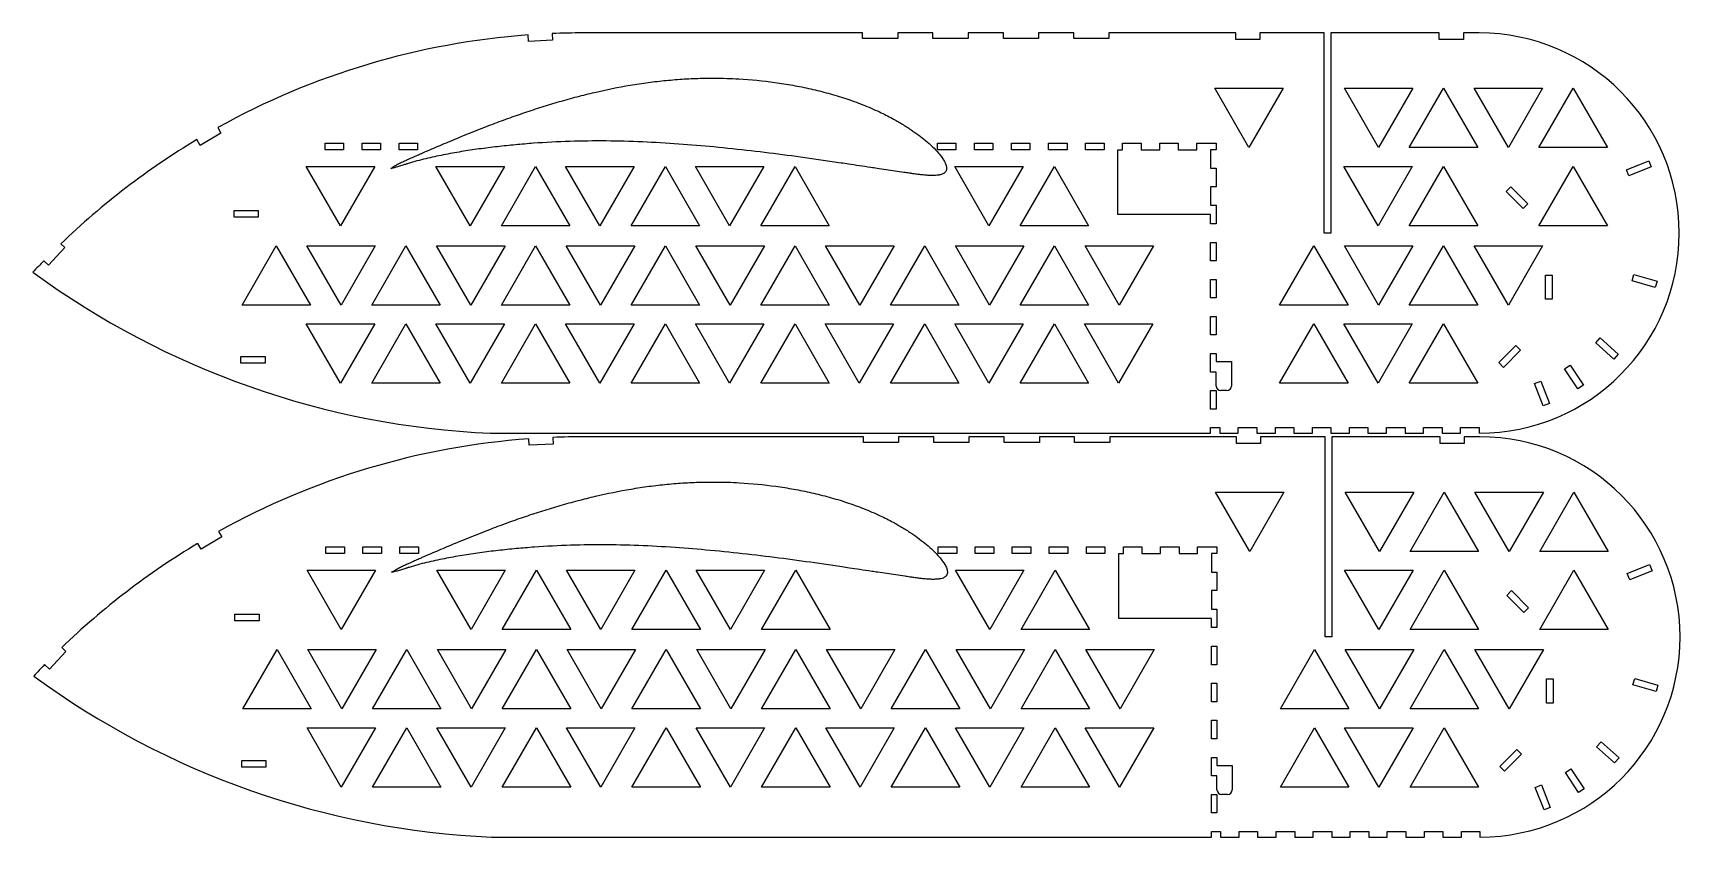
# Model space of a CAD drawing. Header units: millimetres. Extents: x 1 to 897, y 0 to 1212.
# Drawn here: x 8 to 897, y 778 to 1212 of the extents above; entities outside this region: 2.
import ezdxf

# ---------------------------------------------------------------- set-up
doc = ezdxf.new("R2010")
doc.units = ezdxf.units.MM
doc.styles.add('SLDTEXTSTYLE0', font='TXT', dxfattribs={"width": 0.7})

msp = doc.modelspace()

# ---------------------------------------------------------------- linework, layer by layer
at = {"color": 7, "linetype": 'Continuous', "lineweight": 25}
for p, q in [((275.16, 1207.45), (275, 1210.89)), ((287.98, 1211.64), (288.15, 1208.04)), ((455.54, 1211.98), (304.64, 1211.98)), ((455.54, 1208.98), (455.54, 1211.98)), ((474.54, 1211.98), (474.54, 1208.98)), ((493.54, 1211.98), (474.54, 1211.98)), ((493.54, 1208.98), (493.54, 1211.98)), ((512.54, 1211.98), (512.54, 1208.98)), ((531.54, 1211.98), (512.54, 1211.98)), ((531.54, 1208.98), (531.54, 1211.98)), ((550.54, 1211.98), (550.54, 1208.98)), ((569.54, 1211.98), (550.54, 1211.98)), ((569.54, 1208.98), (569.54, 1211.98)), ((588.54, 1211.98), (588.54, 1208.98)), ((656.95, 1211.98), (588.54, 1211.98)), ((656.95, 1208.38), (656.95, 1211.98)), ((669.95, 1211.98), (669.95, 1208.38)), ((704.74, 1211.98), (669.95, 1211.98)), ((704.74, 1103.98), (704.74, 1211.98)), ((708.34, 1211.98), (708.34, 1103.98)), ((766.84, 1211.98), (708.34, 1211.98)), ((766.84, 1208.38), (766.84, 1211.98)), ((779.84, 1211.98), (779.84, 1208.38)), ((788.34, 1211.98), (779.84, 1211.98)), ((288.15, 1208.04), (275.16, 1207.45)), ((474.54, 1208.98), (455.54, 1208.98)), ((512.54, 1208.98), (493.54, 1208.98)), ((550.54, 1208.98), (531.54, 1208.98)), ((588.54, 1208.98), (569.54, 1208.98)), ((669.95, 1208.38), (656.95, 1208.38)), ((779.84, 1208.38), (766.84, 1208.38)), ((645.63, 1182.14), (682.57, 1182.14)), ((664.1, 1150.15), (645.63, 1182.14)), ((682.57, 1182.14), (664.1, 1150.15)), ((715.63, 1182.14), (752.57, 1182.14)), ((734.1, 1150.15), (715.63, 1182.14)), ((752.57, 1182.14), (734.1, 1150.15)), ((750.63, 1150.15), (769.1, 1182.14)), ((769.1, 1182.14), (787.57, 1150.15)), ((785.63, 1182.14), (822.57, 1182.14)), ((804.1, 1150.15), (785.63, 1182.14)), ((822.57, 1182.14), (804.1, 1150.15)), ((820.63, 1150.15), (839.1, 1182.14)), ((839.1, 1182.14), (857.57, 1150.15)), ((109.24, 1157.96), (98.08, 1151.3)), ((107.5, 1160.88), (109.24, 1157.96)), ((98.08, 1151.3), (96.23, 1154.39)), ((165.41, 1148.98), (165.41, 1152.58)), ((165.41, 1152.58), (175.41, 1152.58)), ((175.41, 1148.98), (165.41, 1148.98)), ((175.41, 1152.58), (175.41, 1148.98)), ((185.41, 1148.98), (185.41, 1152.58)), ((185.41, 1152.58), (195.41, 1152.58)), ((195.41, 1148.98), (185.41, 1148.98)), ((195.41, 1152.58), (195.41, 1148.98)), ((205.41, 1148.98), (205.41, 1152.58)), ((205.41, 1152.58), (215.41, 1152.58)), ((215.41, 1148.98), (205.41, 1148.98)), ((215.41, 1152.58), (215.41, 1148.98)), ((495.91, 1148.98), (495.91, 1152.58)), ((495.91, 1152.58), (505.91, 1152.58)), ((505.91, 1148.98), (495.91, 1148.98)), ((505.91, 1152.58), (505.91, 1148.98)), ((515.91, 1148.98), (515.91, 1152.58)), ((515.91, 1152.58), (525.91, 1152.58)), ((525.91, 1148.98), (515.91, 1148.98)), ((525.91, 1152.58), (525.91, 1148.98)), ((535.91, 1148.98), (535.91, 1152.58)), ((535.91, 1152.58), (545.91, 1152.58)), ((545.91, 1148.98), (535.91, 1148.98)), ((545.91, 1152.58), (545.91, 1148.98)), ((555.91, 1148.98), (555.91, 1152.58)), ((555.91, 1152.58), (565.91, 1152.58)), ((565.91, 1148.98), (555.91, 1148.98)), ((565.91, 1152.58), (565.91, 1148.98)), ((575.91, 1148.98), (575.91, 1152.58)), ((575.91, 1152.58), (585.91, 1152.58)), ((585.91, 1148.98), (575.91, 1148.98)), ((585.91, 1152.58), (585.91, 1148.98)), ((593.41, 1148.98), (595.91, 1148.98)), ((593.41, 1113.98), (593.41, 1148.98)), ((595.91, 1152.58), (605.91, 1152.58)), ((595.91, 1148.98), (595.91, 1152.58)), ((605.91, 1152.58), (605.91, 1148.98)), ((605.91, 1148.98), (615.91, 1148.98)), ((615.91, 1152.58), (625.91, 1152.58)), ((615.91, 1148.98), (615.91, 1152.58)), ((625.91, 1152.58), (625.91, 1148.98)), ((625.91, 1148.98), (635.91, 1148.98)), ((635.91, 1152.58), (646.41, 1152.58)), ((635.91, 1148.98), (635.91, 1152.58)), ((643.41, 1148.98), (643.41, 1138.98)), ((646.41, 1148.98), (643.41, 1148.98)), ((646.41, 1152.58), (646.41, 1148.98)), ((787.57, 1150.15), (750.63, 1150.15)), ((857.57, 1150.15), (820.63, 1150.15)), ((155.3, 1139.96), (192.24, 1139.96)), ((173.77, 1107.97), (155.3, 1139.96)), ((192.24, 1139.96), (173.77, 1107.97)), ((200.91, 1138.84), (200.91, 1138.87)), ((225.3, 1139.96), (262.24, 1139.96)), ((243.77, 1107.97), (225.3, 1139.96)), ((262.24, 1139.96), (243.77, 1107.97)), ((260.63, 1107.97), (279.1, 1139.96)), ((279.1, 1139.96), (297.57, 1107.97)), ((295.3, 1139.96), (332.24, 1139.96)), ((313.77, 1107.97), (295.3, 1139.96)), ((332.24, 1139.96), (313.77, 1107.97)), ((330.63, 1107.97), (349.1, 1139.96)), ((349.1, 1139.96), (367.57, 1107.97)), ((365.3, 1139.96), (402.24, 1139.96)), ((383.77, 1107.97), (365.3, 1139.96)), ((402.24, 1139.96), (383.77, 1107.97)), ((400.63, 1107.97), (419.1, 1139.96)), ((419.1, 1139.96), (437.57, 1107.97)), ((505.3, 1139.96), (542.24, 1139.96)), ((523.77, 1107.97), (505.3, 1139.96)), ((542.24, 1139.96), (523.77, 1107.97)), ((540.63, 1107.97), (559.1, 1139.96)), ((559.1, 1139.96), (577.57, 1107.97)), ((643.41, 1138.98), (646.41, 1138.98)), ((646.41, 1138.98), (646.41, 1128.98)), ((715.3, 1139.96), (752.24, 1139.96)), ((733.77, 1107.97), (715.3, 1139.96)), ((752.24, 1139.96), (733.77, 1107.97)), ((750.63, 1107.97), (769.1, 1139.96)), ((769.1, 1139.96), (787.57, 1107.97)), ((820.63, 1107.97), (839.1, 1139.96)), ((839.1, 1139.96), (857.57, 1107.97)), ((867.81, 1138.15), (879.86, 1143.04)), ((869.16, 1134.82), (867.81, 1138.15)), ((881.21, 1139.71), (869.16, 1134.82)), ((879.86, 1143.04), (881.21, 1139.71)), ((643.41, 1128.98), (643.41, 1118.98)), ((646.41, 1128.98), (643.41, 1128.98)), ((802.84, 1126.4), (805.39, 1128.95)), ((812.03, 1117.21), (802.84, 1126.4)), ((805.39, 1128.95), (814.58, 1119.76)), ((116.39, 1112.64), (116.39, 1116.24)), ((116.39, 1116.24), (129.39, 1116.24)), ((129.39, 1112.64), (116.39, 1112.64)), ((129.39, 1116.24), (129.39, 1112.64)), ((643.41, 1113.98), (593.41, 1113.98)), ((643.41, 1118.98), (646.41, 1118.98)), ((643.41, 1108.98), (643.41, 1113.98)), ((646.41, 1118.98), (646.41, 1108.98)), ((814.58, 1119.76), (812.03, 1117.21)), ((297.57, 1107.97), (260.63, 1107.97)), ((367.57, 1107.97), (330.63, 1107.97)), ((437.57, 1107.97), (400.63, 1107.97)), ((577.57, 1107.97), (540.63, 1107.97)), ((646.41, 1108.98), (643.41, 1108.98)), ((708.34, 1103.98), (704.74, 1103.98)), ((787.57, 1107.97), (750.63, 1107.97)), ((857.57, 1107.97), (820.63, 1107.97)), ((25.07, 1096.14), (16.2, 1086.63)), ((22.85, 1098.21), (25.07, 1096.14)), ((120.63, 1065.15), (139.1, 1097.14)), ((139.1, 1097.14), (157.57, 1065.15)), ((155.63, 1097.14), (192.57, 1097.14)), ((174.1, 1065.15), (155.63, 1097.14)), ((192.57, 1097.14), (174.1, 1065.15)), ((190.63, 1065.15), (209.1, 1097.14)), ((209.1, 1097.14), (227.57, 1065.15)), ((225.63, 1097.14), (262.57, 1097.14)), ((244.1, 1065.15), (225.63, 1097.14)), ((262.57, 1097.14), (244.1, 1065.15)), ((260.63, 1065.15), (279.1, 1097.14)), ((279.1, 1097.14), (297.57, 1065.15)), ((295.63, 1097.14), (332.57, 1097.14)), ((314.1, 1065.15), (295.63, 1097.14)), ((332.57, 1097.14), (314.1, 1065.15)), ((330.63, 1065.15), (349.1, 1097.14)), ((349.1, 1097.14), (367.57, 1065.15)), ((365.63, 1097.14), (402.57, 1097.14)), ((384.1, 1065.15), (365.63, 1097.14)), ((402.57, 1097.14), (384.1, 1065.15)), ((400.63, 1065.15), (419.1, 1097.14)), ((419.1, 1097.14), (437.57, 1065.15)), ((435.63, 1097.14), (472.57, 1097.14)), ((454.1, 1065.15), (435.63, 1097.14)), ((472.57, 1097.14), (454.1, 1065.15)), ((470.63, 1065.15), (489.1, 1097.14)), ((489.1, 1097.14), (507.57, 1065.15)), ((505.63, 1097.14), (542.57, 1097.14)), ((524.1, 1065.15), (505.63, 1097.14)), ((542.57, 1097.14), (524.1, 1065.15)), ((540.63, 1065.15), (559.1, 1097.14)), ((559.1, 1097.14), (577.57, 1065.15)), ((575.63, 1097.14), (612.57, 1097.14)), ((594.1, 1065.15), (575.63, 1097.14)), ((612.57, 1097.14), (594.1, 1065.15)), ((643.41, 1098.98), (646.41, 1098.98)), ((643.41, 1088.98), (643.41, 1098.98)), ((646.41, 1098.98), (646.41, 1088.98)), ((680.63, 1065.15), (699.1, 1097.14)), ((699.1, 1097.14), (717.57, 1065.15)), ((715.63, 1097.14), (752.57, 1097.14)), ((734.1, 1065.15), (715.63, 1097.14)), ((752.57, 1097.14), (734.1, 1065.15)), ((750.63, 1065.15), (769.1, 1097.14)), ((769.1, 1097.14), (787.57, 1065.15)), ((785.63, 1097.14), (822.57, 1097.14)), ((804.1, 1065.15), (785.63, 1097.14)), ((822.57, 1097.14), (804.1, 1065.15)), ((16.2, 1086.63), (13.63, 1089.03)), ((646.41, 1088.98), (643.41, 1088.98)), ((643.41, 1078.98), (646.41, 1078.98)), ((643.41, 1068.98), (643.41, 1078.98)), ((646.41, 1078.98), (646.41, 1068.98)), ((824.2, 1081.29), (827.8, 1081.29)), ((824.2, 1068.29), (824.2, 1081.29)), ((827.8, 1081.29), (827.8, 1068.29)), ((870.9, 1078.16), (871.91, 1081.62)), ((883.39, 1074.54), (870.9, 1078.16)), ((871.91, 1081.62), (884.39, 1078)), ((884.39, 1078), (883.39, 1074.54)), ((646.41, 1068.98), (643.41, 1068.98)), ((827.8, 1068.29), (824.2, 1068.29)), ((157.57, 1065.15), (120.63, 1065.15)), ((227.57, 1065.15), (190.63, 1065.15)), ((297.57, 1065.15), (260.63, 1065.15)), ((367.57, 1065.15), (330.63, 1065.15)), ((437.57, 1065.15), (400.63, 1065.15)), ((507.57, 1065.15), (470.63, 1065.15)), ((577.57, 1065.15), (540.63, 1065.15)), ((643.41, 1058.98), (646.41, 1058.98)), ((643.41, 1048.98), (643.41, 1058.98)), ((646.41, 1058.98), (646.41, 1048.98)), ((717.57, 1065.15), (680.63, 1065.15)), ((787.57, 1065.15), (750.63, 1065.15)), ((155.3, 1054.96), (192.24, 1054.96)), ((173.77, 1022.97), (155.3, 1054.96)), ((192.24, 1054.96), (173.77, 1022.97)), ((190.63, 1022.97), (209.1, 1054.96)), ((209.1, 1054.96), (227.57, 1022.97)), ((225.3, 1054.96), (262.24, 1054.96)), ((243.77, 1022.97), (225.3, 1054.96)), ((262.24, 1054.96), (243.77, 1022.97)), ((260.63, 1022.97), (279.1, 1054.96)), ((279.1, 1054.96), (297.57, 1022.97)), ((295.3, 1054.96), (332.24, 1054.96)), ((313.77, 1022.97), (295.3, 1054.96)), ((332.24, 1054.96), (313.77, 1022.97)), ((330.63, 1022.97), (349.1, 1054.96)), ((349.1, 1054.96), (367.57, 1022.97)), ((365.3, 1054.96), (402.24, 1054.96)), ((383.77, 1022.97), (365.3, 1054.96)), ((402.24, 1054.96), (383.77, 1022.97)), ((400.63, 1022.97), (419.1, 1054.96)), ((419.1, 1054.96), (437.57, 1022.97)), ((435.3, 1054.96), (472.24, 1054.96)), ((453.77, 1022.97), (435.3, 1054.96)), ((472.24, 1054.96), (453.77, 1022.97)), ((470.63, 1022.97), (489.1, 1054.96)), ((489.1, 1054.96), (507.57, 1022.97)), ((505.3, 1054.96), (542.24, 1054.96)), ((523.77, 1022.97), (505.3, 1054.96)), ((542.24, 1054.96), (523.77, 1022.97)), ((540.63, 1022.97), (559.1, 1054.96)), ((559.1, 1054.96), (577.57, 1022.97)), ((575.3, 1054.96), (612.24, 1054.96)), ((593.77, 1022.97), (575.3, 1054.96)), ((612.24, 1054.96), (593.77, 1022.97)), ((680.63, 1022.97), (699.1, 1054.96)), ((699.1, 1054.96), (717.57, 1022.97)), ((715.3, 1054.96), (752.24, 1054.96)), ((733.77, 1022.97), (715.3, 1054.96)), ((752.24, 1054.96), (733.77, 1022.97)), ((750.63, 1022.97), (769.1, 1054.96)), ((769.1, 1054.96), (787.57, 1022.97)), ((646.41, 1048.98), (643.41, 1048.98)), ((799.01, 1034.07), (808.21, 1043.26)), ((810.75, 1040.71), (801.56, 1031.52)), ((808.21, 1043.26), (810.75, 1040.71)), ((851.33, 1044.69), (853.74, 1047.36)), ((860.98, 1035.98), (851.33, 1044.69)), ((853.74, 1047.36), (863.39, 1038.65)), ((120.04, 1033.78), (120.04, 1037.38)), ((120.04, 1037.38), (133.04, 1037.38)), ((133.04, 1033.78), (120.04, 1033.78)), ((133.04, 1037.38), (133.04, 1033.78)), ((643.41, 1028.98), (643.41, 1038.98)), ((643.41, 1038.98), (646.41, 1038.98)), ((646.41, 1038.98), (646.41, 1034.65)), ((646.41, 1034.65), (654.61, 1034.65)), ((654.61, 1034.65), (654.61, 1021.45)), ((801.56, 1031.52), (799.01, 1034.07)), ((834.45, 1030.79), (837.46, 1032.77)), ((837.46, 1032.77), (844.61, 1021.92)), ((863.39, 1038.65), (860.98, 1035.98)), ((227.57, 1022.97), (190.63, 1022.97)), ((297.57, 1022.97), (260.63, 1022.97)), ((367.57, 1022.97), (330.63, 1022.97)), ((437.57, 1022.97), (400.63, 1022.97)), ((507.57, 1022.97), (470.63, 1022.97)), ((577.57, 1022.97), (540.63, 1022.97)), ((646.41, 1028.98), (643.41, 1028.98)), ((646.41, 1021.45), (646.41, 1028.98)), ((717.57, 1022.97), (680.63, 1022.97)), ((787.57, 1022.97), (750.63, 1022.97)), ((818.21, 1022.79), (821.56, 1024.11)), ((822.95, 1010.69), (818.21, 1022.79)), ((821.56, 1024.11), (826.3, 1012)), ((841.61, 1019.94), (834.45, 1030.79)), ((643.41, 1018.98), (646.41, 1018.98)), ((643.41, 1008.98), (643.41, 1018.98)), ((646.41, 1018.98), (646.41, 1008.98)), ((652.11, 1018.95), (648.91, 1018.95)), ((844.61, 1021.92), (841.61, 1019.94)), ((646.41, 1008.98), (643.41, 1008.98)), ((826.3, 1012), (822.95, 1010.69)), ((254.75, 995.98), (643.41, 995.98)), ((643.41, 998.98), (648.34, 998.98)), ((643.41, 995.98), (643.41, 998.98)), ((648.34, 998.98), (648.34, 995.98)), ((648.34, 995.98), (658.34, 995.98)), ((658.34, 998.98), (668.34, 998.98)), ((658.34, 995.98), (658.34, 998.98)), ((668.34, 998.98), (668.34, 995.98)), ((668.34, 995.98), (678.34, 995.98)), ((678.34, 998.98), (688.34, 998.98)), ((678.34, 995.98), (678.34, 998.98)), ((688.34, 998.98), (688.34, 995.98)), ((688.34, 995.98), (698.34, 995.98)), ((698.34, 998.98), (708.34, 998.98)), ((698.34, 995.98), (698.34, 998.98)), ((708.34, 998.98), (708.34, 995.98)), ((708.34, 995.98), (718.34, 995.98)), ((718.34, 998.98), (728.34, 998.98)), ((718.34, 995.98), (718.34, 998.98)), ((728.34, 998.98), (728.34, 995.98)), ((728.34, 995.98), (738.34, 995.98)), ((738.34, 998.98), (748.34, 998.98)), ((738.34, 995.98), (738.34, 998.98)), ((748.34, 998.98), (748.34, 995.98)), ((748.34, 995.98), (758.34, 995.98)), ((758.34, 998.98), (768.34, 998.98)), ((758.34, 995.98), (758.34, 998.98)), ((768.34, 998.98), (768.34, 995.98)), ((768.34, 995.98), (778.34, 995.98)), ((778.34, 998.98), (788.34, 998.98)), ((778.34, 995.98), (778.34, 998.98)), ((788.34, 998.98), (788.34, 995.98)), ((275.6, 989.51), (275.45, 992.96)), ((288.59, 990.1), (275.6, 989.51)), ((288.42, 993.7), (288.59, 990.1)), ((455.99, 994.04), (305.08, 994.04)), ((455.99, 991.04), (455.99, 994.04)), ((474.99, 991.04), (455.99, 991.04)), ((474.99, 994.04), (474.99, 991.04)), ((493.99, 994.04), (474.99, 994.04)), ((493.99, 991.04), (493.99, 994.04)), ((512.99, 991.04), (493.99, 991.04)), ((512.99, 994.04), (512.99, 991.04)), ((531.99, 994.04), (512.99, 994.04)), ((531.99, 991.04), (531.99, 994.04)), ((550.99, 991.04), (531.99, 991.04)), ((550.99, 994.04), (550.99, 991.04)), ((569.99, 994.04), (550.99, 994.04)), ((569.99, 991.04), (569.99, 994.04)), ((588.99, 991.04), (569.99, 991.04)), ((588.99, 994.04), (588.99, 991.04)), ((657.39, 994.04), (588.99, 994.04)), ((657.39, 990.44), (657.39, 994.04)), ((670.39, 990.44), (657.39, 990.44)), ((670.39, 994.04), (670.39, 990.44)), ((705.18, 994.04), (670.39, 994.04)), ((705.18, 886.04), (705.18, 994.04)), ((708.78, 994.04), (708.78, 886.04)), ((767.28, 994.04), (708.78, 994.04)), ((767.28, 990.44), (767.28, 994.04)), ((780.28, 990.44), (767.28, 990.44)), ((780.28, 994.04), (780.28, 990.44)), ((788.78, 994.04), (780.28, 994.04)), ((646.07, 964.2), (683.01, 964.2)), ((664.54, 932.21), (646.07, 964.2)), ((683.01, 964.2), (664.54, 932.21)), ((716.07, 964.2), (753.01, 964.2)), ((734.54, 932.21), (716.07, 964.2)), ((753.01, 964.2), (734.54, 932.21)), ((751.07, 932.21), (769.54, 964.2)), ((769.54, 964.2), (788.01, 932.21)), ((786.07, 964.2), (823.01, 964.2)), ((804.54, 932.21), (786.07, 964.2)), ((823.01, 964.2), (804.54, 932.21)), ((821.07, 932.21), (839.54, 964.2)), ((839.54, 964.2), (858.01, 932.21)), ((107.94, 942.94), (109.68, 940.02)), ((98.52, 933.36), (96.68, 936.45)), ((109.68, 940.02), (98.52, 933.36)), ((165.85, 931.04), (165.85, 934.64)), ((165.85, 934.64), (175.85, 934.64)), ((175.85, 934.64), (175.85, 931.04)), ((185.85, 931.04), (185.85, 934.64)), ((185.85, 934.64), (195.85, 934.64)), ((195.85, 934.64), (195.85, 931.04)), ((205.85, 931.04), (205.85, 934.64)), ((205.85, 934.64), (215.85, 934.64)), ((215.85, 934.64), (215.85, 931.04)), ((496.35, 931.04), (496.35, 934.64)), ((496.35, 934.64), (506.35, 934.64)), ((506.35, 934.64), (506.35, 931.04)), ((516.35, 931.04), (516.35, 934.64)), ((516.35, 934.64), (526.35, 934.64)), ((526.35, 934.64), (526.35, 931.04)), ((536.35, 931.04), (536.35, 934.64)), ((536.35, 934.64), (546.35, 934.64)), ((546.35, 934.64), (546.35, 931.04)), ((556.35, 931.04), (556.35, 934.64)), ((556.35, 934.64), (566.35, 934.64)), ((566.35, 934.64), (566.35, 931.04)), ((576.35, 931.04), (576.35, 934.64)), ((576.35, 934.64), (586.35, 934.64)), ((586.35, 934.64), (586.35, 931.04)), ((596.35, 934.64), (606.35, 934.64)), ((596.35, 931.04), (596.35, 934.64)), ((606.35, 934.64), (606.35, 931.04)), ((616.35, 934.64), (626.35, 934.64)), ((616.35, 931.04), (616.35, 934.64)), ((626.35, 934.64), (626.35, 931.04)), ((636.35, 934.64), (646.85, 934.64)), ((636.35, 931.04), (636.35, 934.64)), ((646.85, 934.64), (646.85, 931.04)), ((175.85, 931.04), (165.85, 931.04)), ((195.85, 931.04), (185.85, 931.04)), ((215.85, 931.04), (205.85, 931.04)), ((506.35, 931.04), (496.35, 931.04)), ((526.35, 931.04), (516.35, 931.04)), ((546.35, 931.04), (536.35, 931.04)), ((566.35, 931.04), (556.35, 931.04)), ((586.35, 931.04), (576.35, 931.04)), ((593.85, 931.04), (596.35, 931.04)), ((593.85, 896.04), (593.85, 931.04)), ((606.35, 931.04), (616.35, 931.04)), ((626.35, 931.04), (636.35, 931.04)), ((643.85, 931.04), (643.85, 921.04)), ((646.85, 931.04), (643.85, 931.04)), ((788.01, 932.21), (751.07, 932.21)), ((858.01, 932.21), (821.07, 932.21)), ((868.25, 920.21), (880.3, 925.1)), ((880.3, 925.1), (881.65, 921.77)), ((155.74, 922.02), (192.68, 922.02)), ((174.21, 890.03), (155.74, 922.02)), ((192.68, 922.02), (174.21, 890.03)), ((201.35, 920.9), (201.35, 920.93)), ((225.74, 922.02), (262.68, 922.02)), ((244.21, 890.03), (225.74, 922.02)), ((262.68, 922.02), (244.21, 890.03)), ((261.07, 890.03), (279.54, 922.02)), ((279.54, 922.02), (298.01, 890.03)), ((295.74, 922.02), (332.68, 922.02)), ((314.21, 890.03), (295.74, 922.02)), ((332.68, 922.02), (314.21, 890.03)), ((331.07, 890.03), (349.54, 922.02)), ((349.54, 922.02), (368.01, 890.03)), ((365.74, 922.02), (402.68, 922.02)), ((384.21, 890.03), (365.74, 922.02)), ((402.68, 922.02), (384.21, 890.03)), ((401.07, 890.03), (419.54, 922.02)), ((419.54, 922.02), (438.01, 890.03)), ((505.74, 922.02), (542.68, 922.02)), ((524.21, 890.03), (505.74, 922.02)), ((542.68, 922.02), (524.21, 890.03)), ((541.07, 890.03), (559.54, 922.02)), ((559.54, 922.02), (578.01, 890.03)), ((643.85, 921.04), (646.85, 921.04)), ((646.85, 921.04), (646.85, 911.04)), ((715.74, 922.02), (752.68, 922.02)), ((734.21, 890.03), (715.74, 922.02)), ((752.68, 922.02), (734.21, 890.03)), ((751.07, 890.03), (769.54, 922.02)), ((769.54, 922.02), (788.01, 890.03)), ((821.07, 890.03), (839.54, 922.02)), ((839.54, 922.02), (858.01, 890.03)), ((869.6, 916.88), (868.25, 920.21)), ((881.65, 921.77), (869.6, 916.88)), ((643.85, 911.04), (643.85, 901.04)), ((646.85, 911.04), (643.85, 911.04)), ((803.28, 908.46), (805.83, 911.01)), ((812.47, 899.27), (803.28, 908.46)), ((805.83, 911.01), (815.02, 901.82)), ((116.83, 894.7), (116.83, 898.3)), ((116.83, 898.3), (129.83, 898.3)), ((129.83, 898.3), (129.83, 894.7)), ((643.85, 901.04), (646.85, 901.04)), ((646.85, 901.04), (646.85, 891.04)), ((815.02, 901.82), (812.47, 899.27)), ((129.83, 894.7), (116.83, 894.7)), ((298.01, 890.03), (261.07, 890.03)), ((368.01, 890.03), (331.07, 890.03)), ((438.01, 890.03), (401.07, 890.03)), ((578.01, 890.03), (541.07, 890.03)), ((643.85, 896.04), (593.85, 896.04)), ((643.85, 891.04), (643.85, 896.04)), ((646.85, 891.04), (643.85, 891.04)), ((788.01, 890.03), (751.07, 890.03)), ((858.01, 890.03), (821.07, 890.03)), ((23.29, 880.27), (25.51, 878.2)), ((643.85, 881.04), (646.85, 881.04)), ((643.85, 871.04), (643.85, 881.04)), ((646.85, 881.04), (646.85, 871.04)), ((708.78, 886.04), (705.18, 886.04)), ((25.51, 878.2), (16.64, 868.69)), ((121.07, 847.21), (139.54, 879.2)), ((139.54, 879.2), (158.01, 847.21)), ((156.07, 879.2), (193.01, 879.2)), ((174.54, 847.21), (156.07, 879.2)), ((193.01, 879.2), (174.54, 847.21)), ((191.07, 847.21), (209.54, 879.2)), ((209.54, 879.2), (228.01, 847.21)), ((226.07, 879.2), (263.01, 879.2)), ((244.54, 847.21), (226.07, 879.2)), ((263.01, 879.2), (244.54, 847.21)), ((261.07, 847.21), (279.54, 879.2)), ((279.54, 879.2), (298.01, 847.21)), ((296.07, 879.2), (333.01, 879.2)), ((314.54, 847.21), (296.07, 879.2)), ((333.01, 879.2), (314.54, 847.21)), ((331.07, 847.21), (349.54, 879.2)), ((349.54, 879.2), (368.01, 847.21)), ((366.07, 879.2), (403.01, 879.2)), ((384.54, 847.21), (366.07, 879.2)), ((403.01, 879.2), (384.54, 847.21)), ((401.07, 847.21), (419.54, 879.2)), ((419.54, 879.2), (438.01, 847.21)), ((436.07, 879.2), (473.01, 879.2)), ((454.54, 847.21), (436.07, 879.2)), ((473.01, 879.2), (454.54, 847.21)), ((471.07, 847.21), (489.54, 879.2)), ((489.54, 879.2), (508.01, 847.21)), ((506.07, 879.2), (543.01, 879.2)), ((524.54, 847.21), (506.07, 879.2)), ((543.01, 879.2), (524.54, 847.21)), ((541.07, 847.21), (559.54, 879.2)), ((559.54, 879.2), (578.01, 847.21)), ((576.07, 879.2), (613.01, 879.2)), ((594.54, 847.21), (576.07, 879.2)), ((613.01, 879.2), (594.54, 847.21)), ((681.07, 847.21), (699.54, 879.2)), ((699.54, 879.2), (718.01, 847.21)), ((716.07, 879.2), (753.01, 879.2)), ((734.54, 847.21), (716.07, 879.2)), ((753.01, 879.2), (734.54, 847.21)), ((751.07, 847.21), (769.54, 879.2)), ((769.54, 879.2), (788.01, 847.21)), ((786.07, 879.2), (823.01, 879.2)), ((804.54, 847.21), (786.07, 879.2)), ((823.01, 879.2), (804.54, 847.21)), ((16.64, 868.69), (14.07, 871.09)), ((646.85, 871.04), (643.85, 871.04)), ((824.64, 863.36), (828.24, 863.36)), ((824.64, 850.36), (824.64, 863.36)), ((828.24, 863.36), (828.24, 850.36)), ((871.35, 860.22), (872.35, 863.68)), ((872.35, 863.68), (884.83, 860.06)), ((643.85, 861.04), (646.85, 861.04)), ((643.85, 851.04), (643.85, 861.04)), ((646.85, 861.04), (646.85, 851.04)), ((883.83, 856.6), (871.35, 860.22)), ((884.83, 860.06), (883.83, 856.6)), ((158.01, 847.21), (121.07, 847.21)), ((228.01, 847.21), (191.07, 847.21)), ((298.01, 847.21), (261.07, 847.21)), ((368.01, 847.21), (331.07, 847.21)), ((438.01, 847.21), (401.07, 847.21)), ((508.01, 847.21), (471.07, 847.21)), ((578.01, 847.21), (541.07, 847.21)), ((646.85, 851.04), (643.85, 851.04)), ((718.01, 847.21), (681.07, 847.21)), ((788.01, 847.21), (751.07, 847.21)), ((828.24, 850.36), (824.64, 850.36)), ((155.74, 837.02), (192.68, 837.02)), ((174.21, 805.03), (155.74, 837.02)), ((192.68, 837.02), (174.21, 805.03)), ((191.07, 805.03), (209.54, 837.02)), ((209.54, 837.02), (228.01, 805.03)), ((225.74, 837.02), (262.68, 837.02)), ((244.21, 805.03), (225.74, 837.02)), ((262.68, 837.02), (244.21, 805.03)), ((261.07, 805.03), (279.54, 837.02)), ((279.54, 837.02), (298.01, 805.03)), ((295.74, 837.02), (332.68, 837.02)), ((314.21, 805.03), (295.74, 837.02)), ((332.68, 837.02), (314.21, 805.03)), ((331.07, 805.03), (349.54, 837.02)), ((349.54, 837.02), (368.01, 805.03)), ((365.74, 837.02), (402.68, 837.02)), ((384.21, 805.03), (365.74, 837.02)), ((402.68, 837.02), (384.21, 805.03)), ((401.07, 805.03), (419.54, 837.02)), ((419.54, 837.02), (438.01, 805.03)), ((435.74, 837.02), (472.68, 837.02)), ((454.21, 805.03), (435.74, 837.02)), ((472.68, 837.02), (454.21, 805.03)), ((471.07, 805.03), (489.54, 837.02)), ((489.54, 837.02), (508.01, 805.03)), ((505.74, 837.02), (542.68, 837.02)), ((524.21, 805.03), (505.74, 837.02)), ((542.68, 837.02), (524.21, 805.03)), ((541.07, 805.03), (559.54, 837.02)), ((559.54, 837.02), (578.01, 805.03)), ((575.74, 837.02), (612.68, 837.02)), ((594.21, 805.03), (575.74, 837.02)), ((612.68, 837.02), (594.21, 805.03)), ((643.85, 841.04), (646.85, 841.04)), ((643.85, 831.04), (643.85, 841.04)), ((646.85, 841.04), (646.85, 831.04)), ((681.07, 805.03), (699.54, 837.02)), ((699.54, 837.02), (718.01, 805.03)), ((715.74, 837.02), (752.68, 837.02)), ((734.21, 805.03), (715.74, 837.02)), ((752.68, 837.02), (734.21, 805.03)), ((751.07, 805.03), (769.54, 837.02)), ((769.54, 837.02), (788.01, 805.03)), ((646.85, 831.04), (643.85, 831.04)), ((851.77, 826.75), (854.19, 829.42)), ((854.19, 829.42), (863.83, 820.71)), ((120.48, 815.84), (120.48, 819.44)), ((120.48, 819.44), (133.48, 819.44)), ((133.48, 819.44), (133.48, 815.84)), ((643.85, 811.04), (643.85, 821.04)), ((643.85, 821.04), (646.85, 821.04)), ((646.85, 821.04), (646.85, 816.71)), ((799.46, 816.13), (808.65, 825.32)), ((811.19, 822.77), (802, 813.58)), ((808.65, 825.32), (811.19, 822.77)), ((861.42, 818.04), (851.77, 826.75)), ((863.83, 820.71), (861.42, 818.04)), ((133.48, 815.84), (120.48, 815.84)), ((646.85, 811.04), (643.85, 811.04)), ((646.85, 816.71), (655.05, 816.71)), ((646.85, 803.51), (646.85, 811.04)), ((655.05, 816.71), (655.05, 803.51)), ((802, 813.58), (799.46, 816.13)), ((834.89, 812.85), (837.9, 814.83)), ((842.05, 802), (834.89, 812.85)), ((837.9, 814.83), (845.06, 803.98)), ((228.01, 805.03), (191.07, 805.03)), ((298.01, 805.03), (261.07, 805.03)), ((368.01, 805.03), (331.07, 805.03)), ((438.01, 805.03), (401.07, 805.03)), ((508.01, 805.03), (471.07, 805.03)), ((578.01, 805.03), (541.07, 805.03)), ((643.85, 801.04), (646.85, 801.04)), ((643.85, 791.04), (643.85, 801.04)), ((646.85, 801.04), (646.85, 791.04)), ((652.55, 801.01), (649.35, 801.01)), ((718.01, 805.03), (681.07, 805.03)), ((788.01, 805.03), (751.07, 805.03)), ((818.65, 804.85), (822, 806.17)), ((823.39, 792.75), (818.65, 804.85)), ((822, 806.17), (826.74, 794.06)), ((845.06, 803.98), (842.05, 802)), ((826.74, 794.06), (823.39, 792.75)), ((646.85, 791.04), (643.85, 791.04)), ((255.19, 778.04), (643.85, 778.04)), ((643.85, 781.04), (648.78, 781.04)), ((643.85, 778.04), (643.85, 781.04)), ((648.78, 781.04), (648.78, 778.04)), ((648.78, 778.04), (658.78, 778.04)), ((658.78, 781.04), (668.78, 781.04)), ((658.78, 778.04), (658.78, 781.04)), ((668.78, 781.04), (668.78, 778.04)), ((668.78, 778.04), (678.78, 778.04)), ((678.78, 781.04), (688.78, 781.04)), ((678.78, 778.04), (678.78, 781.04)), ((688.78, 781.04), (688.78, 778.04)), ((688.78, 778.04), (698.78, 778.04)), ((698.78, 781.04), (708.78, 781.04)), ((698.78, 778.04), (698.78, 781.04)), ((708.78, 781.04), (708.78, 778.04)), ((708.78, 778.04), (718.78, 778.04)), ((718.78, 781.04), (728.78, 781.04)), ((718.78, 778.04), (718.78, 781.04)), ((728.78, 781.04), (728.78, 778.04)), ((728.78, 778.04), (738.78, 778.04)), ((738.78, 781.04), (748.78, 781.04)), ((738.78, 778.04), (738.78, 781.04)), ((748.78, 781.04), (748.78, 778.04)), ((748.78, 778.04), (758.78, 778.04)), ((758.78, 781.04), (768.78, 781.04)), ((758.78, 778.04), (758.78, 781.04)), ((768.78, 781.04), (768.78, 778.04)), ((768.78, 778.04), (778.78, 778.04)), ((778.78, 781.04), (788.78, 781.04)), ((778.78, 778.04), (778.78, 781.04)), ((788.78, 781.04), (788.78, 778.04))]:
    msp.add_line(p, q, dxfattribs=at)
for centre, radius, start, end in [((304.64, 806.12), 405.86, 94.18724, 119.06094), ((304.64, 806.12), 405.86, 90, 92.3518), ((788.34, 1103.98), 108, 270, 90), ((304.64, 806.12), 405.86, 120.89648, 133.97182), ((304.64, 806.12), 405.86, 135.8084, 137.00845), ((274.52, 1446.62), 451.08, 233.74612, 267.4877), ((648.91, 1021.45), 2.5, 180, 270), ((652.11, 1021.45), 2.5, 270, 0), ((305.08, 588.18), 405.86, 94.18724, 119.06094), ((305.08, 588.18), 405.86, 90, 92.3518), ((788.78, 886.04), 108, 270, 90), ((305.08, 588.18), 405.86, 120.89648, 133.97182), ((305.08, 588.18), 405.86, 135.8084, 137.00845), ((274.97, 1228.68), 451.08, 233.74612, 267.4877), ((649.35, 803.51), 2.5, 180, 270), ((652.55, 803.51), 2.5, 270, 0)]:
    msp.add_arc(centre, radius, start, end, dxfattribs=at)
for points in [[(200.91, 1138.87), (201.25, 1139.1), (201.93, 1139.56), (203.33, 1140.4), (205.13, 1141.38), (207.33, 1142.45), (209.39, 1143.39), (211.63, 1144.38), (213.93, 1145.4), (216.35, 1146.46), (219.34, 1147.78), (223.03, 1149.38), (229.04, 1151.93), (239.59, 1156.35), (251.78, 1161.25), (264.03, 1165.81), (273.31, 1169.07), (282.57, 1172.1), (292, 1174.96), (301.43, 1177.57), (314.12, 1180.73), (326.91, 1183.34), (339.83, 1185.3), (349.58, 1186.42), (359.33, 1187.19), (368.04, 1187.54), (377.85, 1187.63), (390.92, 1187.22), (405.03, 1185.86), (417.94, 1183.8), (427.56, 1181.86), (437.07, 1179.48), (446.47, 1176.66), (455.7, 1173.34), (464.11, 1169.73), (471.14, 1166.18), (476.81, 1162.93), (481.54, 1159.91), (485.79, 1156.9), (489.65, 1153.87), (493.28, 1150.65), (496.12, 1147.7), (497.92, 1145.46), (498.86, 1144.12), (499.52, 1143.06), (500.1, 1141.99), (500.49, 1141.03), (500.73, 1140.27), (500.86, 1139.66), (500.93, 1139.05), (500.9, 1138.43), (500.77, 1137.83), (500.52, 1137.27), (500.14, 1136.78), (499.68, 1136.37), (499.15, 1136.03), (498.4, 1135.68), (497.61, 1135.45), (496.8, 1135.3), (495.99, 1135.18), (494.98, 1135.09), (493.76, 1135.04), (492.2, 1135.05), (490.14, 1135.16), (487.76, 1135.38), (485.26, 1135.67), (482.92, 1135.98), (480.43, 1136.33), (477.19, 1136.8), (473.06, 1137.42), (468.21, 1138.14), (463.88, 1138.78), (459.03, 1139.51), (453.91, 1140.28), (448.54, 1141.08), (442.08, 1142.05), (431.03, 1143.68), (414.85, 1145.95), (395.2, 1148.4), (375.7, 1150.47), (356.16, 1152.13), (336.77, 1153.27), (317.16, 1153.79), (297.55, 1153.59), (281.23, 1152.73), (268.2, 1151.65), (258.38, 1150.63), (248.65, 1149.42), (240.55, 1148.19), (234.18, 1147.09), (229.31, 1146.17), (224.53, 1145.19), (219.75, 1144.1), (215.84, 1143.12), (212.69, 1142.23), (210.86, 1141.68), (209.29, 1141.19), (207.74, 1140.7), (205.66, 1140.05), (203.7, 1139.48), (202.31, 1139.13), (201.51, 1138.96), (201.11, 1138.88), (200.91, 1138.84)], [(201.35, 920.93), (201.69, 921.16), (202.37, 921.62), (203.77, 922.46), (205.57, 923.44), (207.77, 924.51), (209.83, 925.45), (212.07, 926.44), (214.37, 927.46), (216.79, 928.52), (219.78, 929.84), (223.47, 931.44), (229.49, 933.99), (240.04, 938.41), (252.22, 943.31), (264.48, 947.87), (273.75, 951.13), (283.01, 954.16), (292.45, 957.02), (301.87, 959.63), (314.56, 962.79), (327.35, 965.4), (340.28, 967.36), (350.02, 968.49), (359.77, 969.25), (368.48, 969.6), (378.29, 969.69), (391.36, 969.28), (405.47, 967.92), (418.39, 965.86), (428, 963.92), (437.52, 961.54), (446.91, 958.73), (456.14, 955.4), (464.56, 951.79), (471.58, 948.24), (477.25, 944.99), (481.98, 941.97), (486.24, 938.96), (490.09, 935.93), (493.72, 932.71), (496.56, 929.76), (498.36, 927.52), (499.3, 926.18), (499.96, 925.12), (500.54, 924.05), (500.94, 923.09), (501.17, 922.33), (501.3, 921.72), (501.37, 921.11), (501.34, 920.49), (501.21, 919.89), (500.96, 919.33), (500.58, 918.84), (500.12, 918.43), (499.59, 918.09), (498.84, 917.74), (498.05, 917.51), (497.25, 917.36), (496.44, 917.24), (495.43, 917.15), (494.2, 917.1), (492.64, 917.11), (490.58, 917.22), (488.21, 917.44), (485.7, 917.73), (483.37, 918.04), (480.87, 918.39), (477.64, 918.86), (473.5, 919.48), (468.65, 920.2), (464.32, 920.84), (459.47, 921.57), (454.35, 922.34), (448.98, 923.14), (442.52, 924.11), (431.47, 925.74), (415.29, 928.01), (395.64, 930.46), (376.14, 932.53), (356.6, 934.19), (337.21, 935.33), (317.61, 935.85), (297.99, 935.65), (281.67, 934.79), (268.64, 933.71), (258.82, 932.7), (249.09, 931.48), (240.99, 930.26), (234.62, 929.15), (229.75, 928.23), (224.97, 927.25), (220.19, 926.17), (216.28, 925.18), (213.13, 924.29), (211.3, 923.74), (209.74, 923.25), (208.18, 922.76), (206.1, 922.11), (204.14, 921.54), (202.75, 921.19), (201.96, 921.02), (201.55, 920.94), (201.35, 920.9)]]:
    msp.add_open_spline(points, degree=3, knots=[0, 0, 0, 0, 0.001953, 0.003906, 0.007812, 0.011718, 0.015624, 0.018612, 0.023436, 0.027644, 0.031248, 0.03906, 0.046871, 0.062495, 0.093741, 0.109656, 0.124988, 0.140728, 0.156236, 0.172106, 0.187483, 0.218726, 0.234457, 0.249974, 0.265603, 0.281222, 0.291638, 0.312468, 0.34371, 0.359333, 0.374957, 0.39058, 0.406204, 0.421827, 0.43745, 0.449949, 0.459423, 0.468698, 0.476751, 0.484323, 0.492135, 0.499947, 0.503854, 0.505868, 0.507766, 0.509826, 0.511679, 0.512709, 0.513638, 0.514653, 0.515604, 0.516613, 0.517563, 0.518516, 0.519541, 0.520504, 0.521517, 0.523476, 0.524415, 0.525438, 0.527392, 0.529252, 0.531298, 0.534853, 0.539112, 0.542694, 0.546924, 0.550356, 0.554736, 0.562547, 0.570359, 0.578171, 0.583478, 0.593794, 0.602922, 0.609418, 0.625041, 0.656288, 0.687535, 0.719692, 0.750028, 0.781274, 0.81252, 0.843766, 0.875011, 0.890634, 0.906258, 0.922217, 0.937505, 0.945403, 0.953129, 0.961174, 0.968752, 0.976564, 0.980438, 0.984376, 0.985707, 0.988282, 0.992188, 0.996094, 0.998047, 0.999024, 1, 1, 1, 1], dxfattribs=at)

# ---------------------------------------------------------------- texts
at = {"color": 7, "linetype": 'Continuous', "char_height": 15.57, "attachment_point": 1, "style": 'SLDTEXTSTYLE0'}
for s, insert in [('SOLIDWORKS Educational Product.', (0, 43.43)), ('For Instructional Use Only.', (0, 20.07))]:
    msp.add_mtext(s, dxfattribs=dict(at, insert=insert))

doc.saveas('drawing.dxf')
